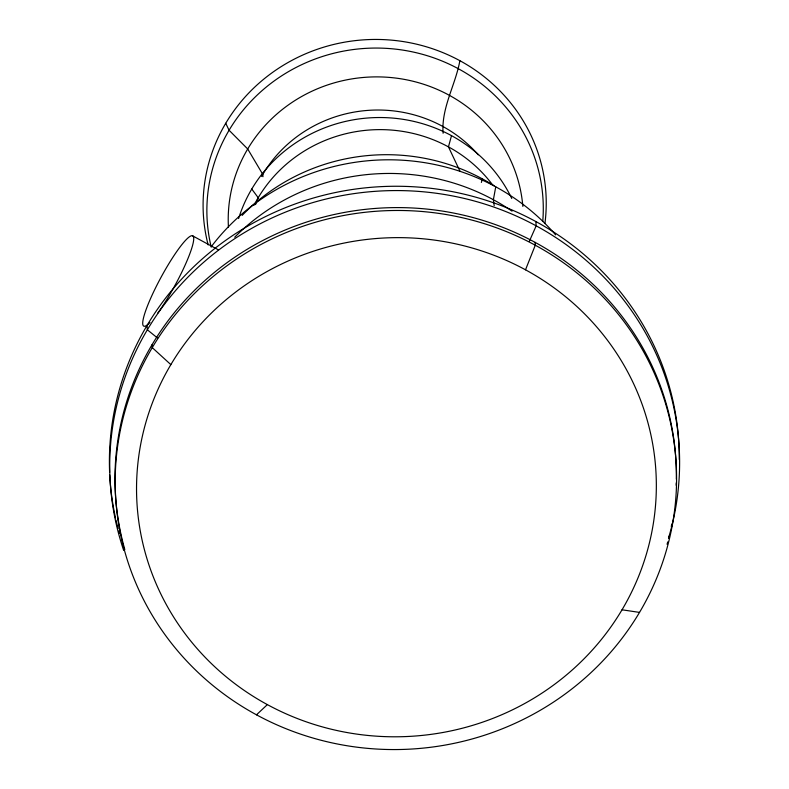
<?xml version="1.0" encoding="UTF-8"?>
<svg xmlns="http://www.w3.org/2000/svg" width="789" height="789" viewBox="0 0 789 789"><rect width="100%" height="100%" fill="white"/><g stroke="black" fill="none" stroke-linecap="round" stroke-linejoin="round"><path stroke-width="1.18" d="M459.869 60.684C455.529 84.965 441.159 107.876 443.102 133.262M495.748 186.815L493.381 199.725L494.19 205.673M451.505 135.649L448.458 146.862L459.928 171.114M481.369 182.437L482.434 178.916M255.547 204.578L258.22 197.723L251.75 189.044M525.513 269.808L535.287 245.221L535.06 242.341M529.37 241.237L536.175 225.851L535.839 221.531M256.484 714.814A280.766 269.483 -4.4 0 0 676.577 477.276A280.766 269.483 -4.4 0 0 254.591 247.963A280.766 269.483 -4.4 0 0 256.484 714.814L267.363 704.616A259.966 249.521 -4.4 0 0 656.34 484.673A259.966 249.521 -4.4 0 0 265.607 272.353A259.966 249.521 -4.4 0 0 267.363 704.616M622.028 609.798L639.524 612.402M192.546 235.803L218.494 249.906M157.622 338.096L147.346 329.802L147.01 325.482M170.848 364.626L152.247 347.624L152.021 344.754M225.743 123.281L229.076 130.254L247.697 148.973L262.796 174.399L262.974 176.706M124.81 549.548A280.766 269.483 -4.4 0 1 360.425 209.943A280.766 269.483 -4.4 0 1 676.331 479.219M676.252 482.848A280.766 269.483 -4.4 0 1 676.173 485.274M671.755 524.103A280.766 269.483 -4.4 0 1 671.281 526.51M669.19 536.027A280.766 269.483 -4.4 0 1 668.608 538.394M667.711 541.915A280.766 269.483 -4.4 0 1 667.08 544.252M123.676 550.397A285.007 273.546 -4.4 0 1 389.776 190.642A285.007 273.546 -4.4 0 1 668.52 538.128M109.622 472.463A285.007 273.546 -4.4 0 1 389.362 186.332A285.007 273.546 -4.4 0 1 679.27 459.494M119.395 533.384A285.007 273.546 -4.4 0 1 118.735 531.017M118.103 528.65A285.007 273.546 -4.4 0 1 116.032 520.286M115.5 517.87A285.007 273.546 -4.4 0 1 109.73 474.929M234.688 237.223A212.3 203.769 -4.4 0 1 512.041 211.146M211.472 246.385A218.287 209.519 -4.4 0 1 555.604 234.866M242.174 215.387A195.623 187.762 -4.4 0 1 494.062 185.76M254.107 205.189A139.446 133.834 -4.4 0 1 492.878 185.277M238.594 218.543A146.419 140.531 -4.4 0 1 368.552 117.936A146.419 140.531 -4.4 0 1 511.755 198.473M261.603 176.45A131.773 126.477 -4.4 0 1 478.252 154.812M228.435 227.143A147.582 141.655 -4.4 0 1 365.889 77.263A147.582 141.655 -4.4 0 1 522.851 206.412M211.245 247.174A168.244 161.489 -4.4 0 1 362.437 48.593A168.244 161.489 -4.4 0 1 542.773 221.186M208.148 244.915A171.617 164.714 -4.4 0 1 364.35 39.805A171.617 164.714 -4.4 0 1 544.933 223.425M149.999 322.533A51.354 8.058 -61.5 0 1 158.806 281.495A51.354 8.058 -61.5 0 1 193.719 239.106A51.354 8.058 -61.5 0 1 157.741 313.134"/></g></svg>
